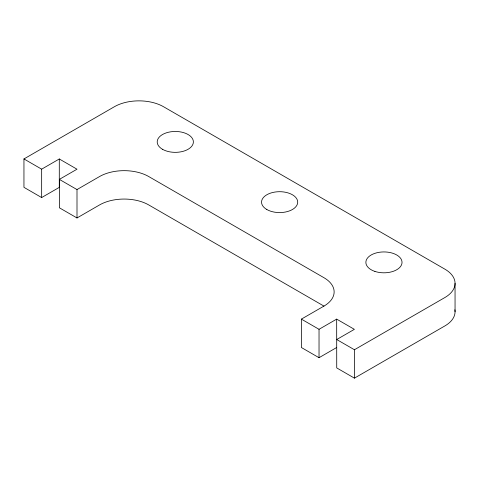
<?xml version="1.0" encoding="UTF-8"?>
<svg xmlns="http://www.w3.org/2000/svg" width="479" height="479" viewBox="0 0 479 479"><rect width="100%" height="100%" fill="white"/><g stroke="black" fill="none" stroke-linecap="round" stroke-linejoin="round"><path stroke-width="0.72" d="M23.95 158.944L41.655 169.165L59.294 158.98L59.294 187.373L41.655 197.558L23.95 187.337L23.95 158.944L114.379 106.733A34.775 20.076 0 0 1 163.555 106.739L444.865 269.15A34.775 20.076 0 0 1 444.865 297.543L354.436 349.748L336.731 339.527L354.376 329.342L336.671 319.122L319.032 329.307L301.387 319.122L301.387 347.514L319.032 357.699L336.671 347.514M59.36 179.386L76.999 189.57L99.554 176.547A34.775 20.076 0 0 1 148.735 176.547L323.948 277.706A34.775 20.076 0 0 1 323.948 306.099L148.735 204.94A34.775 20.076 0 0 0 99.554 204.94L76.999 217.963L59.36 207.778L59.36 179.386L76.999 169.201L59.294 158.98M301.387 319.122L323.948 306.099M336.671 319.122L336.731 367.92L354.436 378.147L444.865 325.936A34.775 20.076 0 0 0 454.882 309.769M455.05 283.346L455.05 311.739M354.436 349.748L354.436 378.147M319.032 329.307L319.032 357.699M76.999 189.57L76.999 217.963M41.655 169.165L41.655 197.558M162.507 149.292A18.082 10.442 0 0 0 192.762 144.61A18.082 10.442 0 0 0 170.614 131.821A18.082 10.442 0 0 0 162.507 149.292M266.833 209.521A18.082 10.442 0 0 0 297.088 204.844A18.082 10.442 0 0 0 274.94 192.055A18.082 10.442 0 0 0 266.833 209.521M374.907 271.413A18.082 10.442 0 0 0 402.031 262.372A18.082 10.442 0 0 0 374.907 253.331A18.082 10.442 0 0 0 374.907 271.413"/></g></svg>
